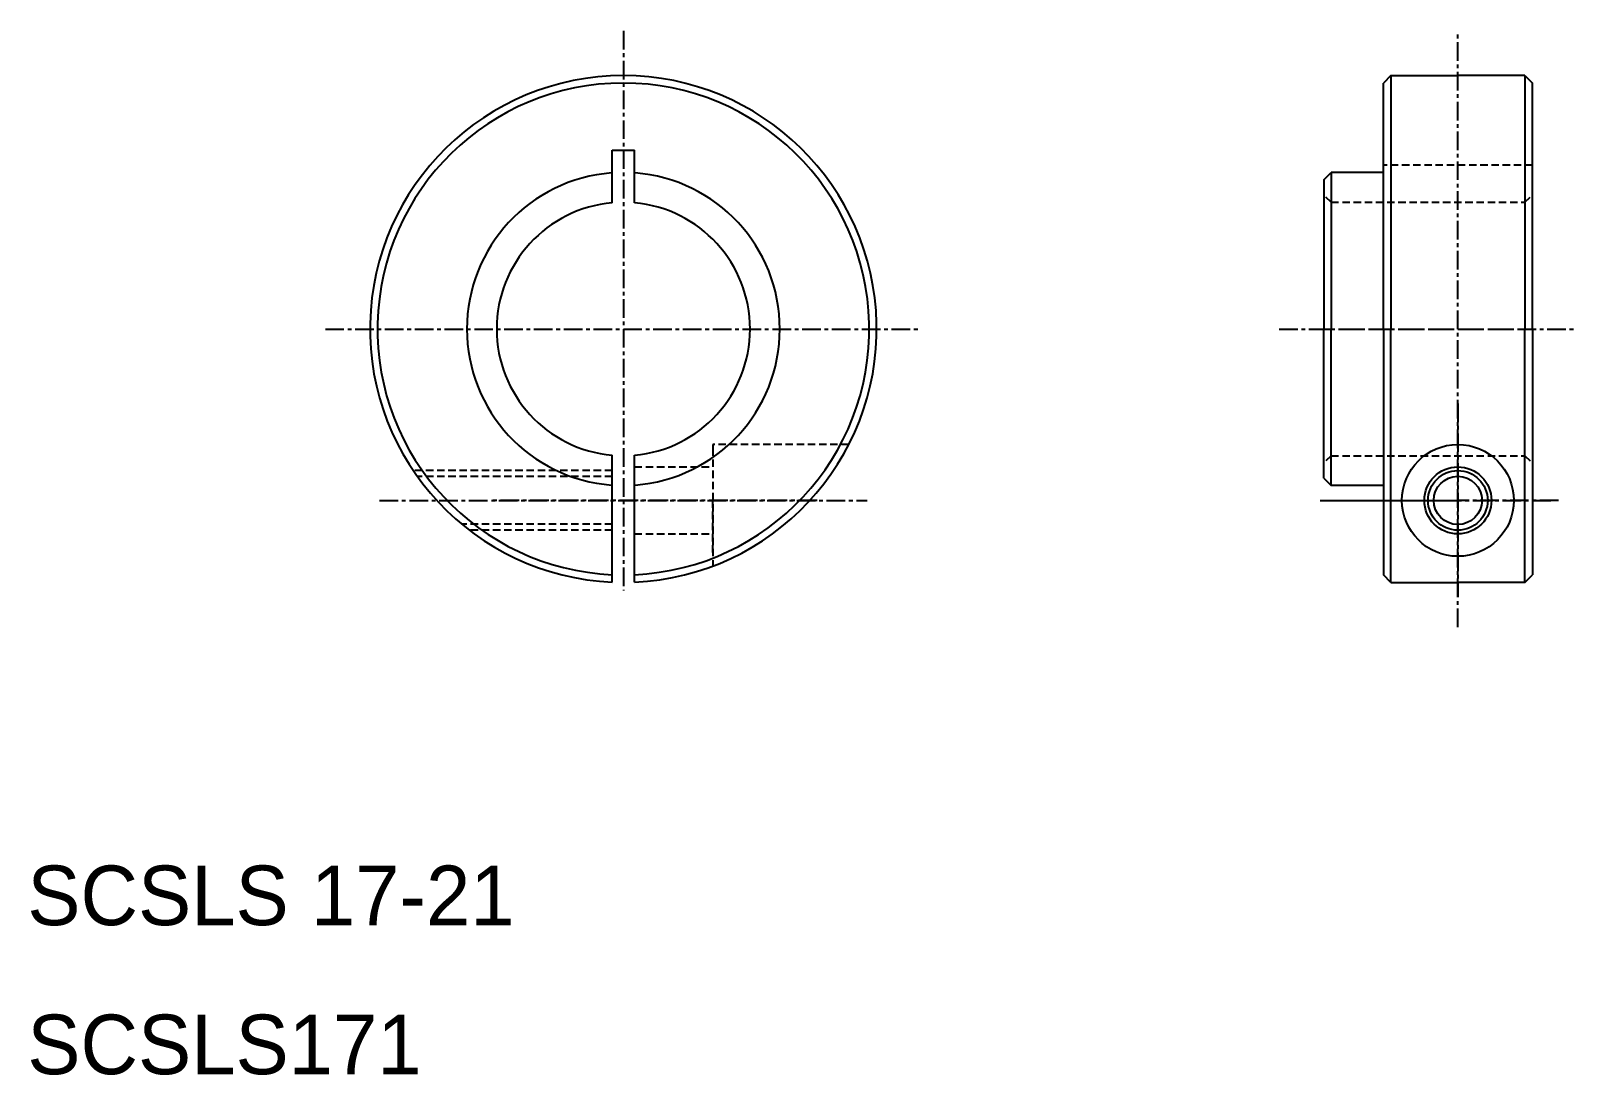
# Model space of a CAD drawing. Extents: x 10 to 114, y 10 to 80.
import ezdxf

# ---------------------------------------------------------------- set-up
doc = ezdxf.new("R2010")
doc.units = 0
doc.linetypes.add('CENTER', pattern=[2, 1.25, -0.25, 0.25, -0.25])
doc.linetypes.add('DASHED', pattern=[0.75, 0.5, -0.25])
doc.layers.get('0').update_dxf_attribs({"linetype": 'CONTINUOUS'})
doc.layers.add('CENTER', color=1, linetype='CENTER')

msp = doc.modelspace()

# ---------------------------------------------------------------- linework, layer by layer
at = {"color": 7, "linetype": 'CONTINUOUS'}
for p, q in [((101.5, 77), (101, 76.5)), ((101.5, 77), (106, 77)), ((101.5, 77), (101.5, 60)), ((110.5, 77), (106, 77)), ((110.5, 77), (110.5, 60)), ((110.5, 77), (111, 76.5)), ((101, 70.5), (101, 76.5)), ((111, 60), (111, 76.5)), ((49.25, 72), (50.75, 72)), ((49.25, 68.47), (49.25, 72)), ((50.75, 68.47), (50.75, 72)), ((97, 70), (97.5, 70.5)), ((97, 70), (97, 60)), ((97.5, 70.5), (97.5, 60)), ((101, 70.5), (97.5, 70.5)), ((101, 60), (101, 70.5)), ((97, 50), (97, 60)), ((97.5, 49.5), (97.5, 60)), ((101, 60), (101, 49.5)), ((101, 60), (101, 49.5)), ((101.5, 43), (101.5, 60)), ((110.5, 43), (110.5, 60)), ((111, 60), (111, 43.5)), ((49.25, 49.53), (49.25, 51.53)), ((50.75, 43.02), (50.75, 51.53)), ((97, 50), (97.5, 49.5)), ((49.25, 43.02), (49.25, 49.53)), ((101, 49.5), (97.5, 49.5)), ((101, 49.5), (101, 43.5)), ((101.5, 43), (101, 43.5)), ((101.5, 43), (106, 43)), ((110.5, 43), (106, 43)), ((110.5, 43), (111, 43.5))]:
    msp.add_line(p, q, dxfattribs=at)
at = {"color": 3, "linetype": 'DASHED'}
for p, q in [((111, 71), (101, 71)), ((97.5, 68.5), (97, 69)), ((97.5, 68.5), (110.5, 68.5)), ((110.5, 68.5), (111, 69)), ((65.13, 52.25), (56, 52.25)), ((56, 52.25), (56, 52)), ((56, 52), (56, 44.09)), ((97.5, 51.5), (97, 51)), ((97.5, 51.5), (110.5, 51.5)), ((110.5, 51.5), (111, 51)), ((49.25, 50.5), (35.9, 50.5)), ((49.25, 50.1), (36.18, 50.1)), ((50.75, 50.75), (56, 50.75)), ((56, 45), (56, 48.5)), ((49.25, 46.9), (39.17, 46.9)), ((49.25, 46.5), (39.67, 46.5)), ((50.75, 46.25), (56, 46.25))]:
    msp.add_line(p, q, dxfattribs=at)
at = {"color": 7, "linetype": 'CONTINUOUS'}
for radius in [3.75, 2.25, 1.62]:
    msp.add_circle((106, 48.5), radius, dxfattribs=at)
at = {"color": 3}
msp.add_circle((106, 48.5), 2, dxfattribs=at)
at = {"color": 7, "linetype": 'CONTINUOUS'}
for radius, start, end in [(17, 272.5286, 267.4714), (16.5, 272.6053, 267.3947), (10.5, 94.3012, 265.6988), (10.5, 274.3012, 85.6988), (8.5, 95.0621, 264.9379), (8.5, 275.0621, 84.9379)]:
    msp.add_arc((50, 60), radius, start, end, dxfattribs=at)
at = {"layer": 'CENTER', "color": 1, "linetype": 'CENTER'}
for p, q in [((50, 80), (50, 42.45)), ((106, 40), (106, 80)), ((30, 60), (50, 60)), ((50, 60), (70, 60)), ((94, 60), (114, 60)), ((96.5, 60), (111, 60)), ((106, 55), (106, 42)), ((33.64, 48.5), (66.36, 48.5)), ((63, 48.5), (41, 48.5)), ((63, 48.5), (41, 48.5)), ((63, 48.5), (53, 48.5)), ((63, 48.5), (53, 48.5)), ((96.75, 48.5), (106, 48.5)), ((97, 48.5), (112.5, 48.5)), ((112.75, 48.5), (106, 48.5))]:
    msp.add_line(p, q, dxfattribs=at)

# ---------------------------------------------------------------- texts
at = {"color": 7, "linetype": 'CONTINUOUS'}
for s, p in [('SCSLS 17-21', (10, 20)), ('SCSLS171', (10, 10))]:
    msp.add_text(s, height=4, dxfattribs=at).set_placement(p)

doc.saveas('drawing.dxf')
